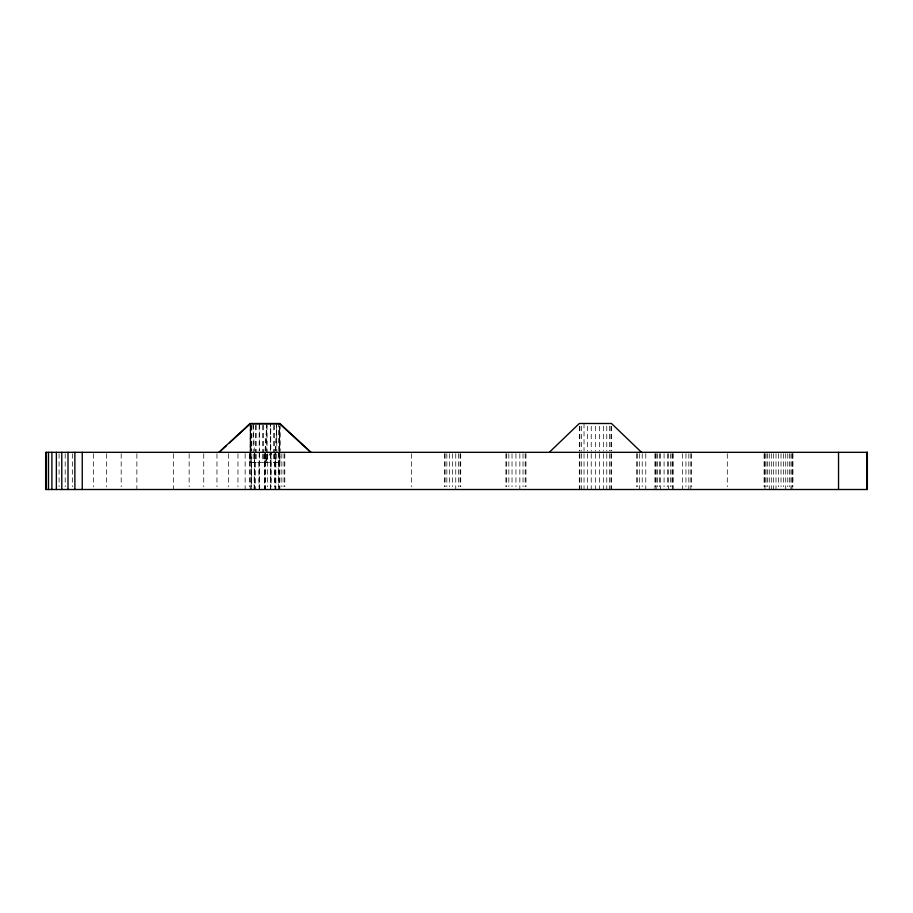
<?xml version="1.0" encoding="UTF-8"?>
<svg xmlns="http://www.w3.org/2000/svg" width="913" height="913" viewBox="0 0 913 913"><rect width="100%" height="100%" fill="white"/><g stroke="black" fill="none" stroke-linecap="round" stroke-linejoin="round"><path stroke-width="0.68" stroke-dasharray="4.57 3.42" d="M259.383 453.601L259.372 489.505M264.964 454.115L264.964 462.571L265.455 452.323M270.556 450.896L270.556 423.872L270.75 450.896L270.75 425.287M278.727 450.896L278.659 423.872M279.663 450.896L279.686 426.713L279.766 450.896M250.972 452.323L250.253 425.287L250.116 462.571L279.834 462.571L279.72 426.713L279.72 452.894M279.914 424.054L279.834 450.908L279.834 426.245M254.453 462.571L254.499 453.613L254.076 489.505M275.486 462.571L275.772 452.323M275.829 450.896L276.65 425.287M275.543 450.896L276.696 423.872M265.512 450.896L266.733 425.287L266.801 452.894M265.055 450.896L266.801 423.872M270.762 462.571L271.583 452.323M250.116 462.571L250.219 425.287L250.242 452.894M265.557 462.571L269.928 453.601M265.592 461.43L269.312 454.594M253.106 423.872L254.385 450.896M250.219 423.872L251.166 450.896L251.28 423.872L251.212 450.896M279.777 452.323L279.834 462.571M278.727 453.601L278.739 462.571M270.556 453.601L270.556 489.505M259.189 425.287L259.189 450.896M792.918 453.693L792.918 486.743M792.701 453.693L792.701 486.743M792.05 453.693L792.05 489.505M790.989 453.693L790.989 489.505M789.551 453.693L789.551 486.743M787.771 453.693L787.771 486.743M785.716 453.693L785.716 489.505M783.434 453.693L783.434 486.743M781.014 453.693L781.014 486.743M778.515 453.693L778.515 486.743M776.004 453.693L776.004 489.505M773.585 453.693L773.585 489.505M771.302 453.693L771.302 489.505M769.248 453.693L769.248 489.505M767.468 453.693L767.468 486.743M766.03 453.693L766.03 486.743M764.968 453.693L764.968 489.505M764.318 453.693L764.318 486.743M764.101 453.693L764.101 486.743M727.284 453.693L727.284 486.743M691.54 453.693L691.54 486.743M690.81 453.693L690.81 489.505M688.847 453.693L688.847 489.505M685.948 453.693L685.948 486.743M682.388 453.693L682.388 489.505M673.235 453.693L673.235 489.505M672.516 453.693L672.516 489.505M672.002 453.693L672.002 486.743M670.553 453.693L670.553 486.743M668.658 453.693L668.658 489.505M667.643 453.693L667.643 486.743M664.082 453.693L664.082 486.743M660.521 453.693L660.521 489.505M659.506 453.693L659.506 486.743M657.611 453.693L657.611 486.743M656.162 453.693L656.162 489.505M655.648 453.693L655.648 486.743M654.929 453.693L654.929 489.505M645.788 453.693L645.788 489.505M642.216 453.693L642.216 486.743M639.317 453.693L639.317 489.505M637.342 453.693L637.342 486.743M636.635 453.693L636.635 486.743M611.482 426.245L611.482 450.942M611.482 453.693L611.482 489.505M610.934 426.245L610.934 450.942M610.934 453.693L610.934 489.505M609.336 426.245L609.336 450.942M609.336 453.693L609.336 489.505M606.78 426.245L606.78 450.942M606.78 453.693L606.78 489.505M603.447 426.245L603.447 450.942M603.447 453.693L603.447 489.505M599.567 426.245L599.567 450.942M599.567 453.693L599.567 489.505M595.402 426.245L595.402 450.942M595.402 453.693L595.402 489.505M591.236 426.245L591.236 450.942M591.236 453.693L591.236 489.505M587.356 426.245L587.356 450.942M587.356 453.693L587.356 489.505M584.023 423.495L584.023 450.942M584.023 453.693L584.023 489.505M581.467 426.245L581.467 450.942M581.467 453.693L581.467 489.505M579.858 426.245L579.858 450.942M579.858 453.693L579.858 489.505M579.31 426.245L579.31 450.942M579.31 453.693L579.31 489.505M525.968 453.693L525.968 486.743M525.18 453.693L525.18 486.743M523.023 453.693L523.023 486.743M519.839 453.693L519.839 489.505M515.936 453.693L515.936 486.743M512.022 453.693L512.022 486.743M508.838 453.693L508.838 486.743M506.692 453.693L506.692 486.743M505.905 453.693L505.905 486.743M460.723 453.693L460.723 486.743M460.084 453.693L460.084 486.743M458.337 453.693L458.337 486.743M455.758 453.693L455.758 489.505M452.597 453.693L452.597 486.743M449.424 453.693L449.424 486.743M446.845 453.693L446.845 486.743M445.099 453.693L445.099 486.743M444.471 453.693L444.471 486.743M411.421 453.693L411.421 486.743M284.799 453.693L284.799 486.743M284.011 453.693L284.011 486.743M281.866 453.693L281.866 486.743M279.834 453.601L279.834 489.505M279.698 454.286L279.709 489.505M278.659 452.323L278.659 489.505M278.476 462.571L278.476 486.663M276.696 425.253L276.822 452.894M276.696 454.286L276.822 462.571M275.829 462.571L275.863 489.505M275.486 453.601L275.486 489.505M274.916 462.571L274.961 489.505M274.767 453.693L274.767 486.743M274.105 425.253L274.105 452.894M274.105 454.286L274.105 462.571M273.934 425.253L273.934 452.894M273.934 454.286L273.934 462.571M271.024 462.571L271.024 486.663M270.864 453.693L270.864 486.743M270.762 452.323L270.762 489.505M267.669 453.693L267.669 486.743M267.018 425.253L267.018 452.894M267.018 454.286L267.018 462.571M266.801 454.286L266.801 462.571M265.523 453.693L265.557 489.505M264.964 453.693L264.964 489.505M264.747 453.693L264.747 486.743M264.336 462.571L264.382 489.505M263.138 425.253L263.138 452.894M263.138 454.286L263.138 462.571M262.921 425.253L262.921 452.894M262.921 454.286L262.921 462.571M259.372 423.872L259.383 450.896M259.189 452.323L259.189 489.505M258.915 462.571L258.915 486.663M256.005 425.253L256.005 452.894M256.005 454.286L256.005 462.571M255.834 425.253L255.834 452.894M255.834 454.286L255.834 462.571M255.012 462.571L255.012 489.505M254.978 462.571L254.978 489.505M254.453 453.601L254.453 489.505M253.106 425.253L253.243 452.894M253.243 454.286L253.106 462.571M251.463 462.571L251.463 486.663M250.116 453.601L250.23 489.505M249.66 453.693L249.66 486.743M245.141 453.693L245.141 489.505M237.962 453.693L237.962 486.743M228.467 453.693L228.467 486.743M216.952 453.693L216.952 486.743M203.736 453.693L203.736 486.743M189.139 453.693L189.139 486.743M173.459 453.693L173.459 489.505M136.859 453.693L136.859 489.505M121.189 453.693L121.189 486.743M106.581 453.693L106.581 486.743M93.377 453.693L93.377 486.743M72.367 453.693L72.367 486.743M65.2 453.693L65.2 486.743M59.094 453.693L59.094 486.743M251.212 453.601L251.201 489.505L251.28 453.601"/><path stroke-width="1.37" d="M549.284 452.323L579.31 423.495L611.482 423.495L641.508 452.323M218.858 452.323L250.116 423.495L279.834 423.495L311.082 452.323M219.211 452.323L226.447 445.681M229.54 442.839L250.219 423.872L279.72 423.872L310.728 452.323M866.916 452.323L866.916 489.505M838.533 452.323L838.533 489.505M82.25 452.323L82.25 489.505M74.877 452.323L74.877 489.505M68.007 452.323L68.007 489.505M61.787 452.323L61.787 489.505M56.366 452.323L56.366 489.505M51.893 452.323L51.893 489.505M48.515 452.323L48.515 489.505M46.392 452.323L46.392 489.505M867.35 452.323L45.65 452.323L45.65 489.505L867.35 489.505L867.35 452.323"/></g></svg>
